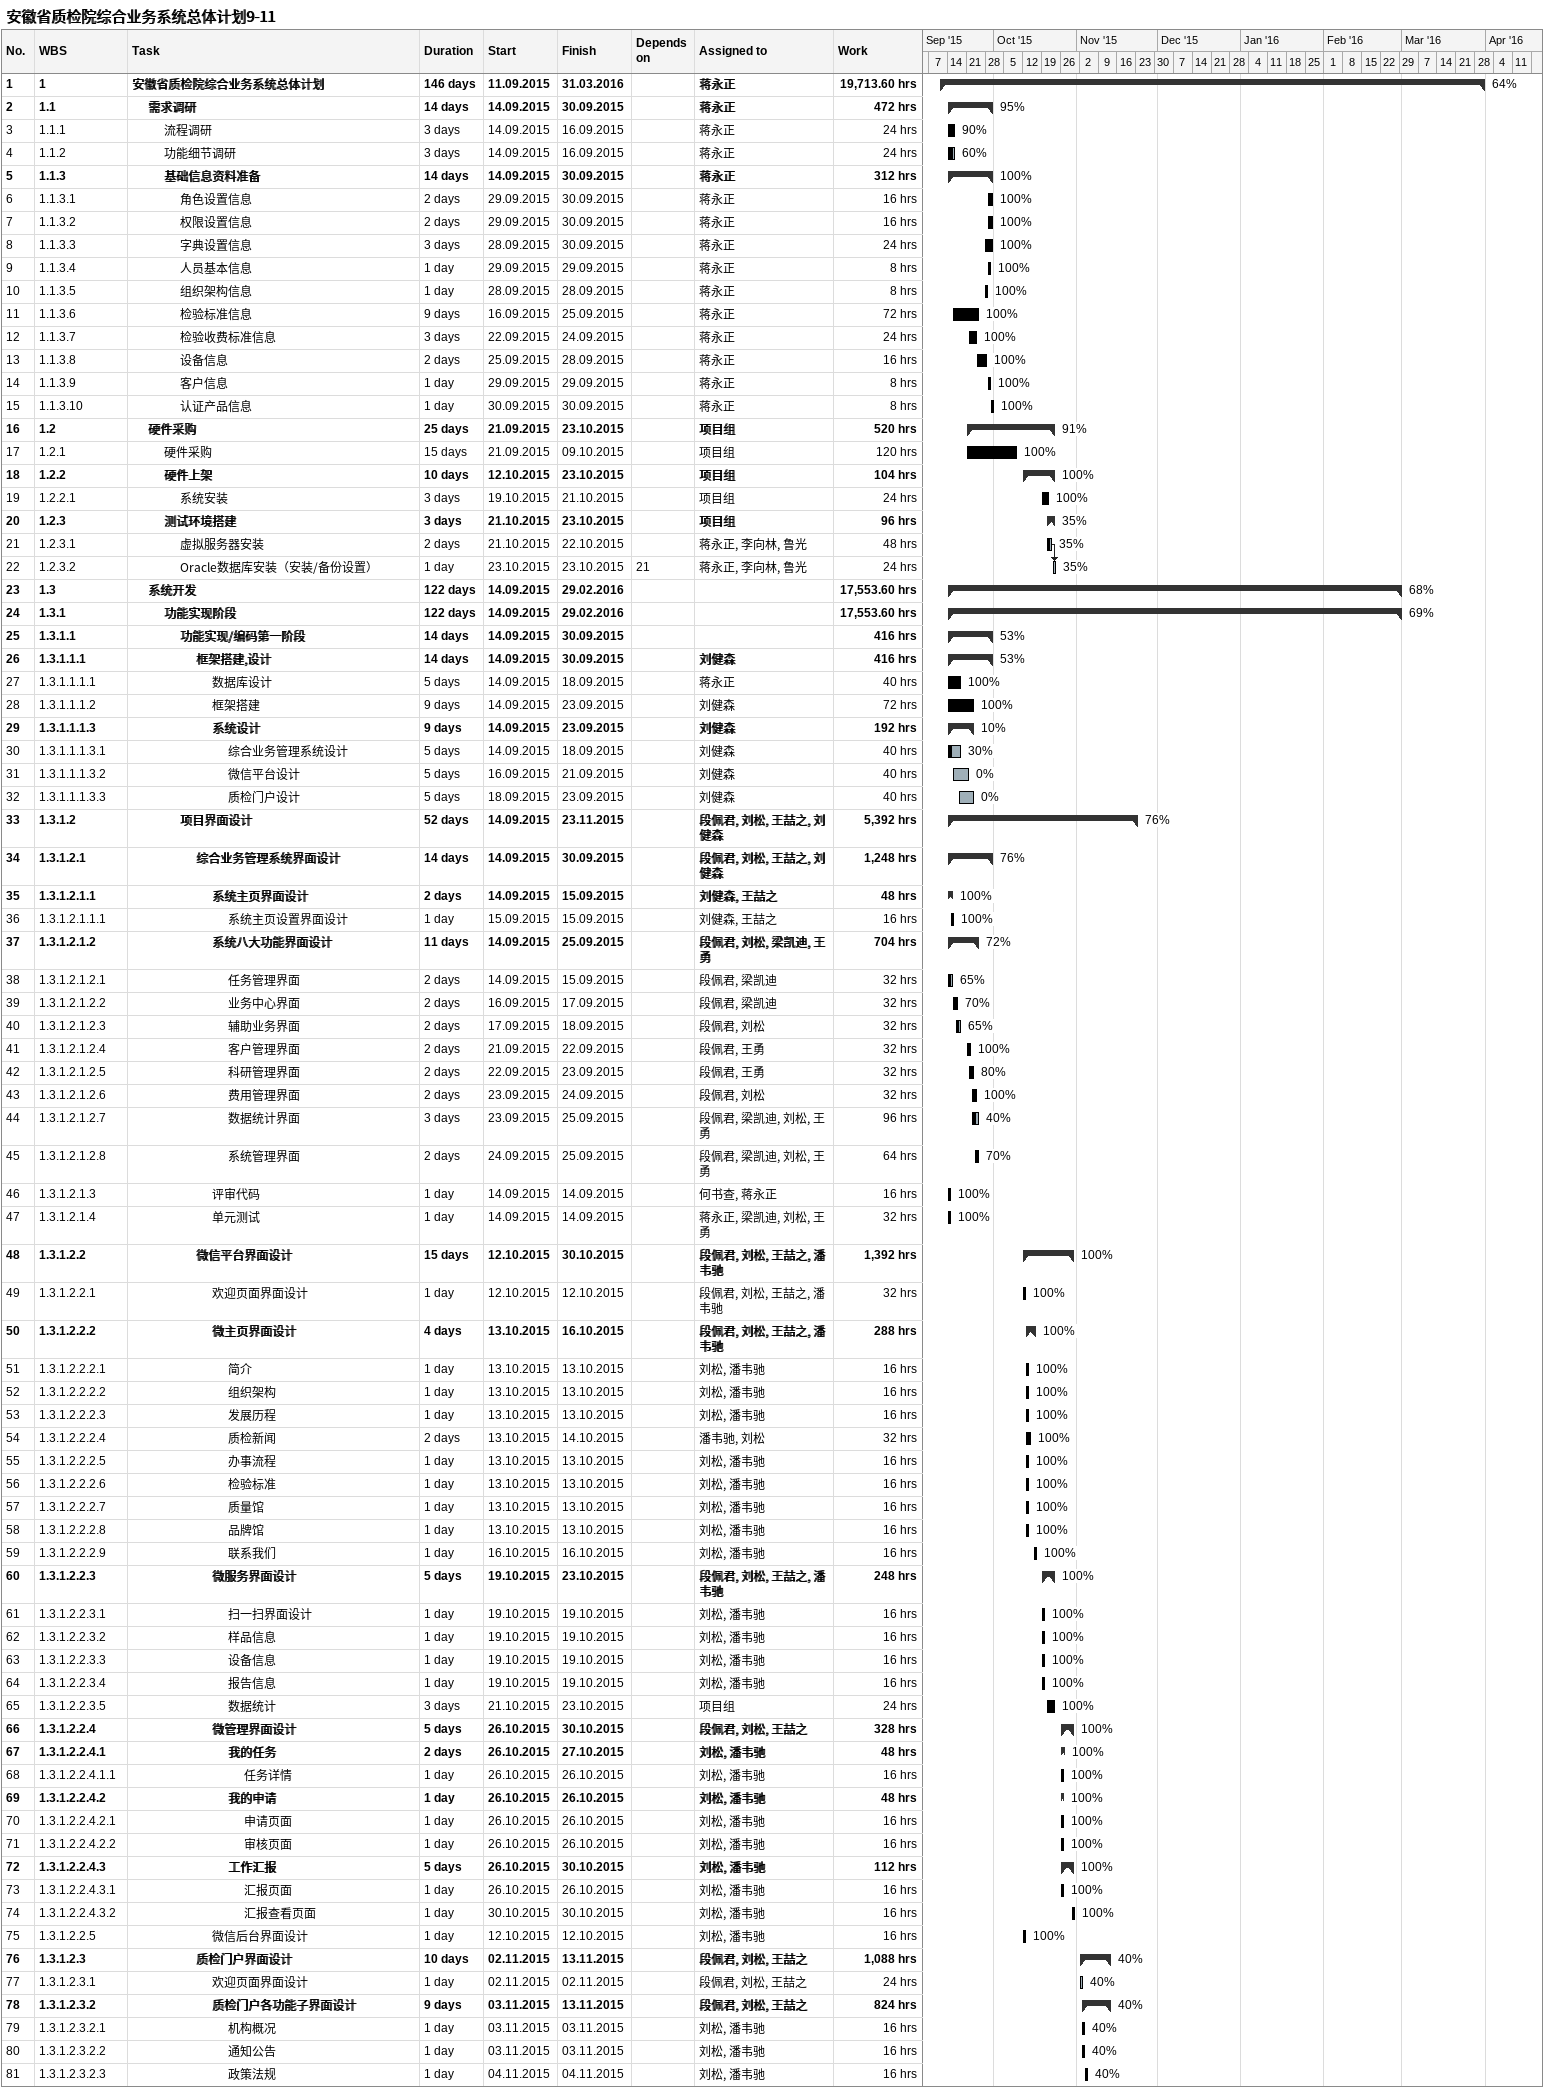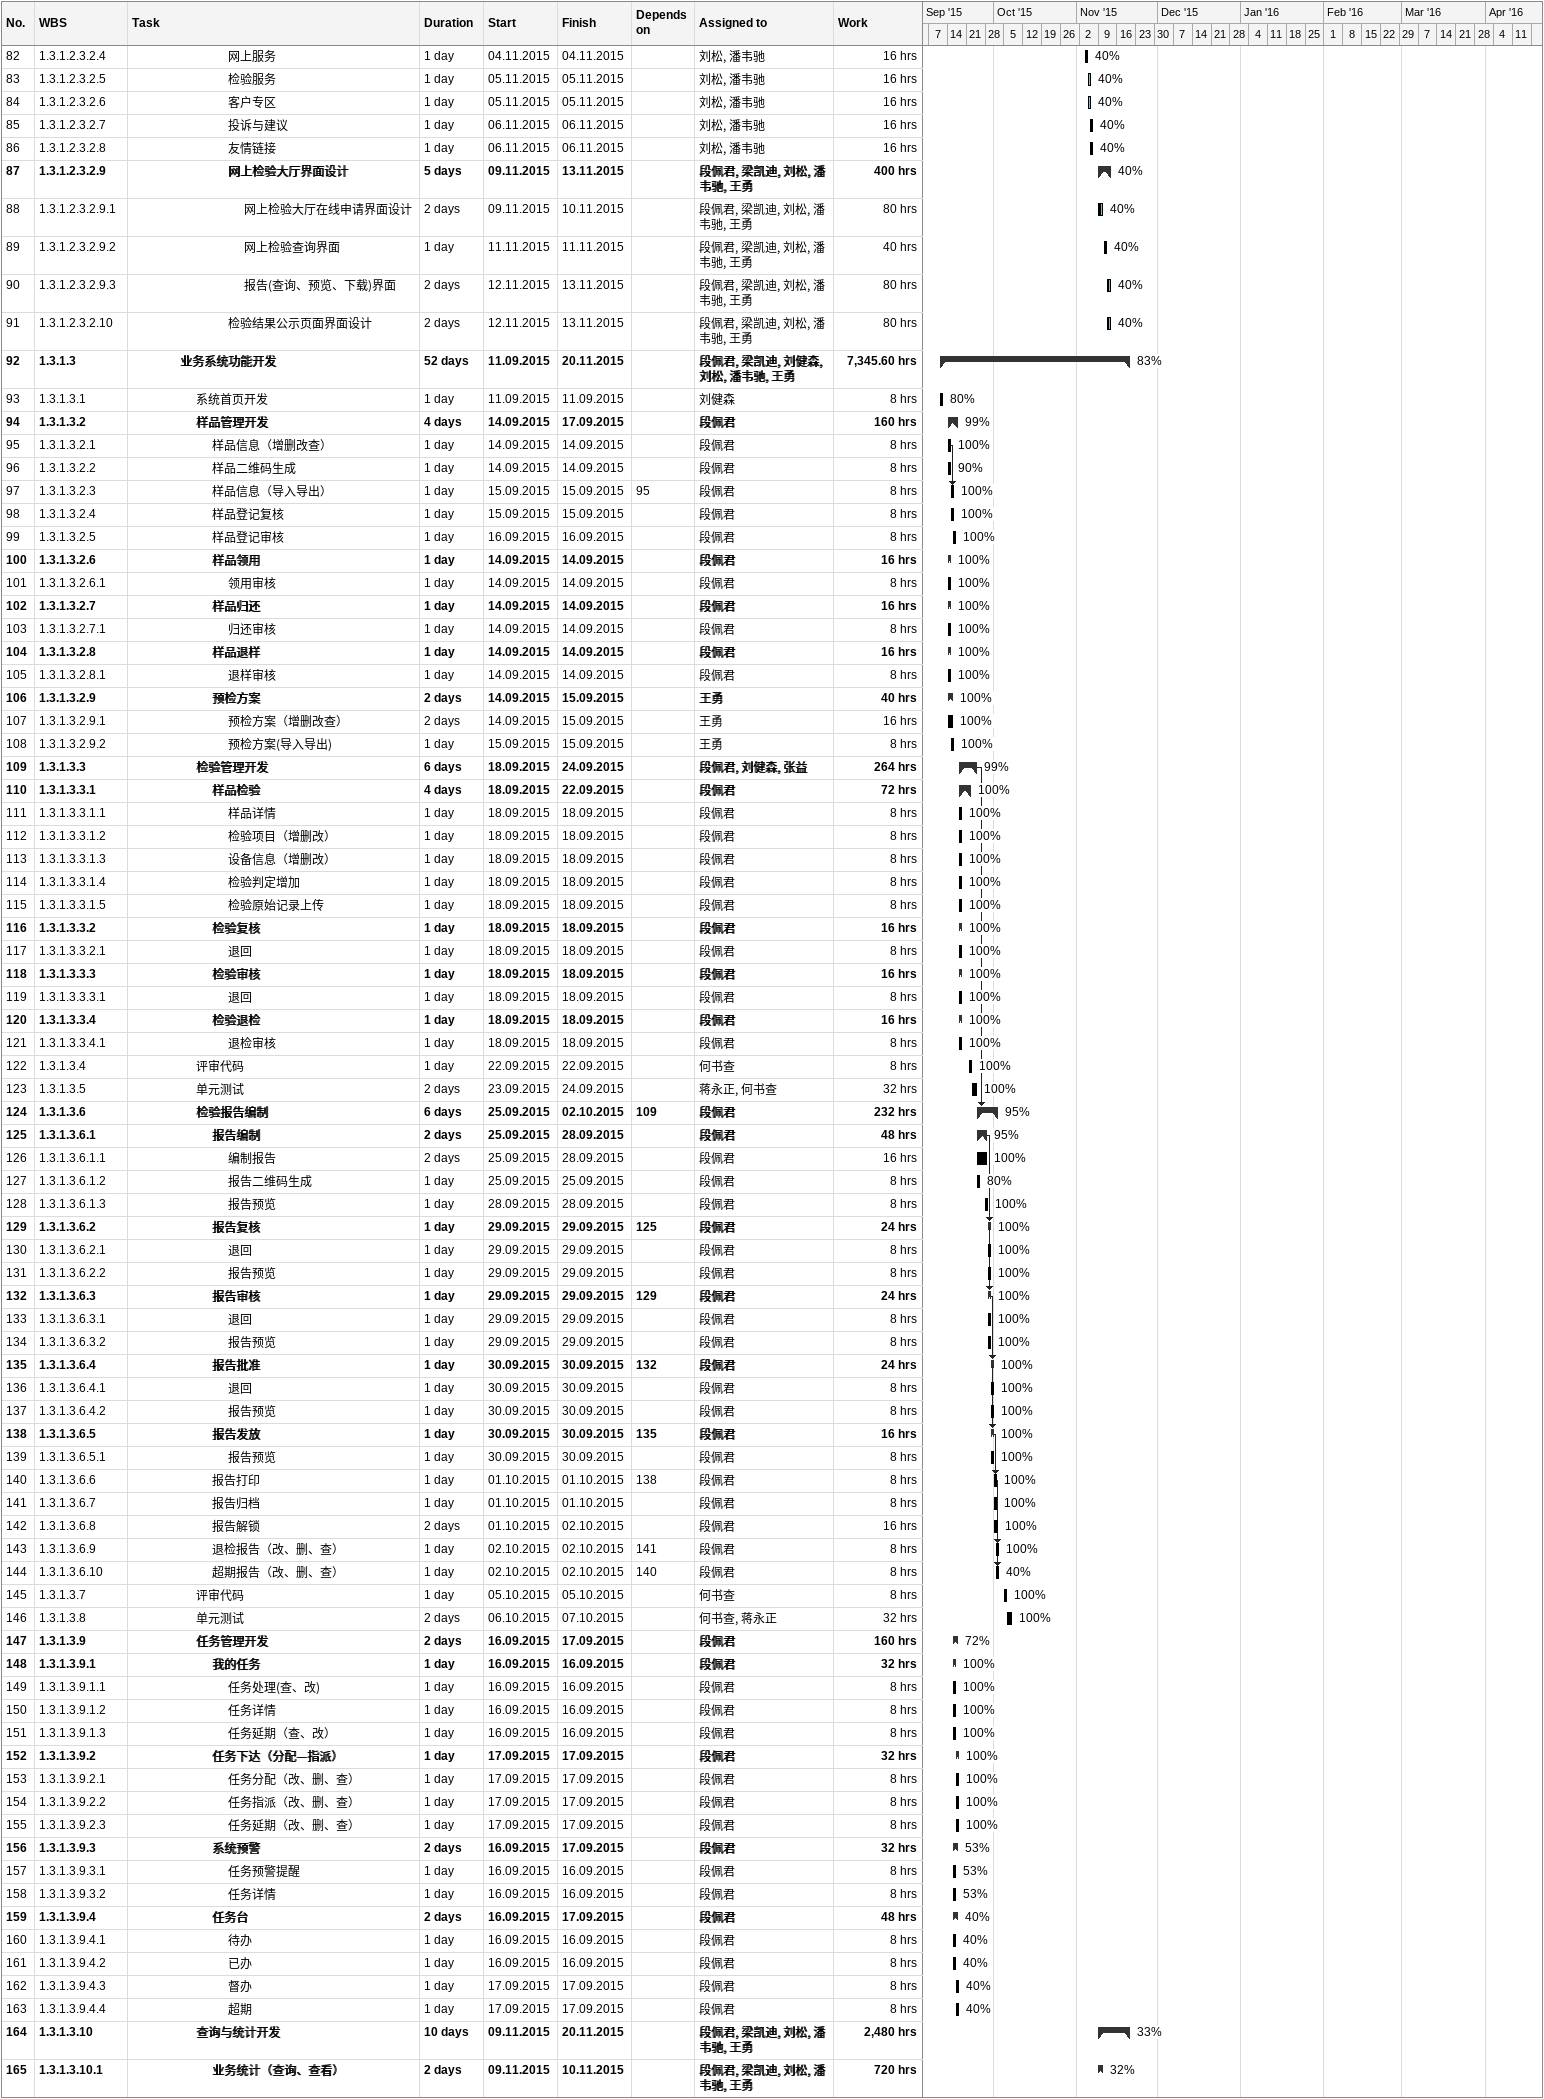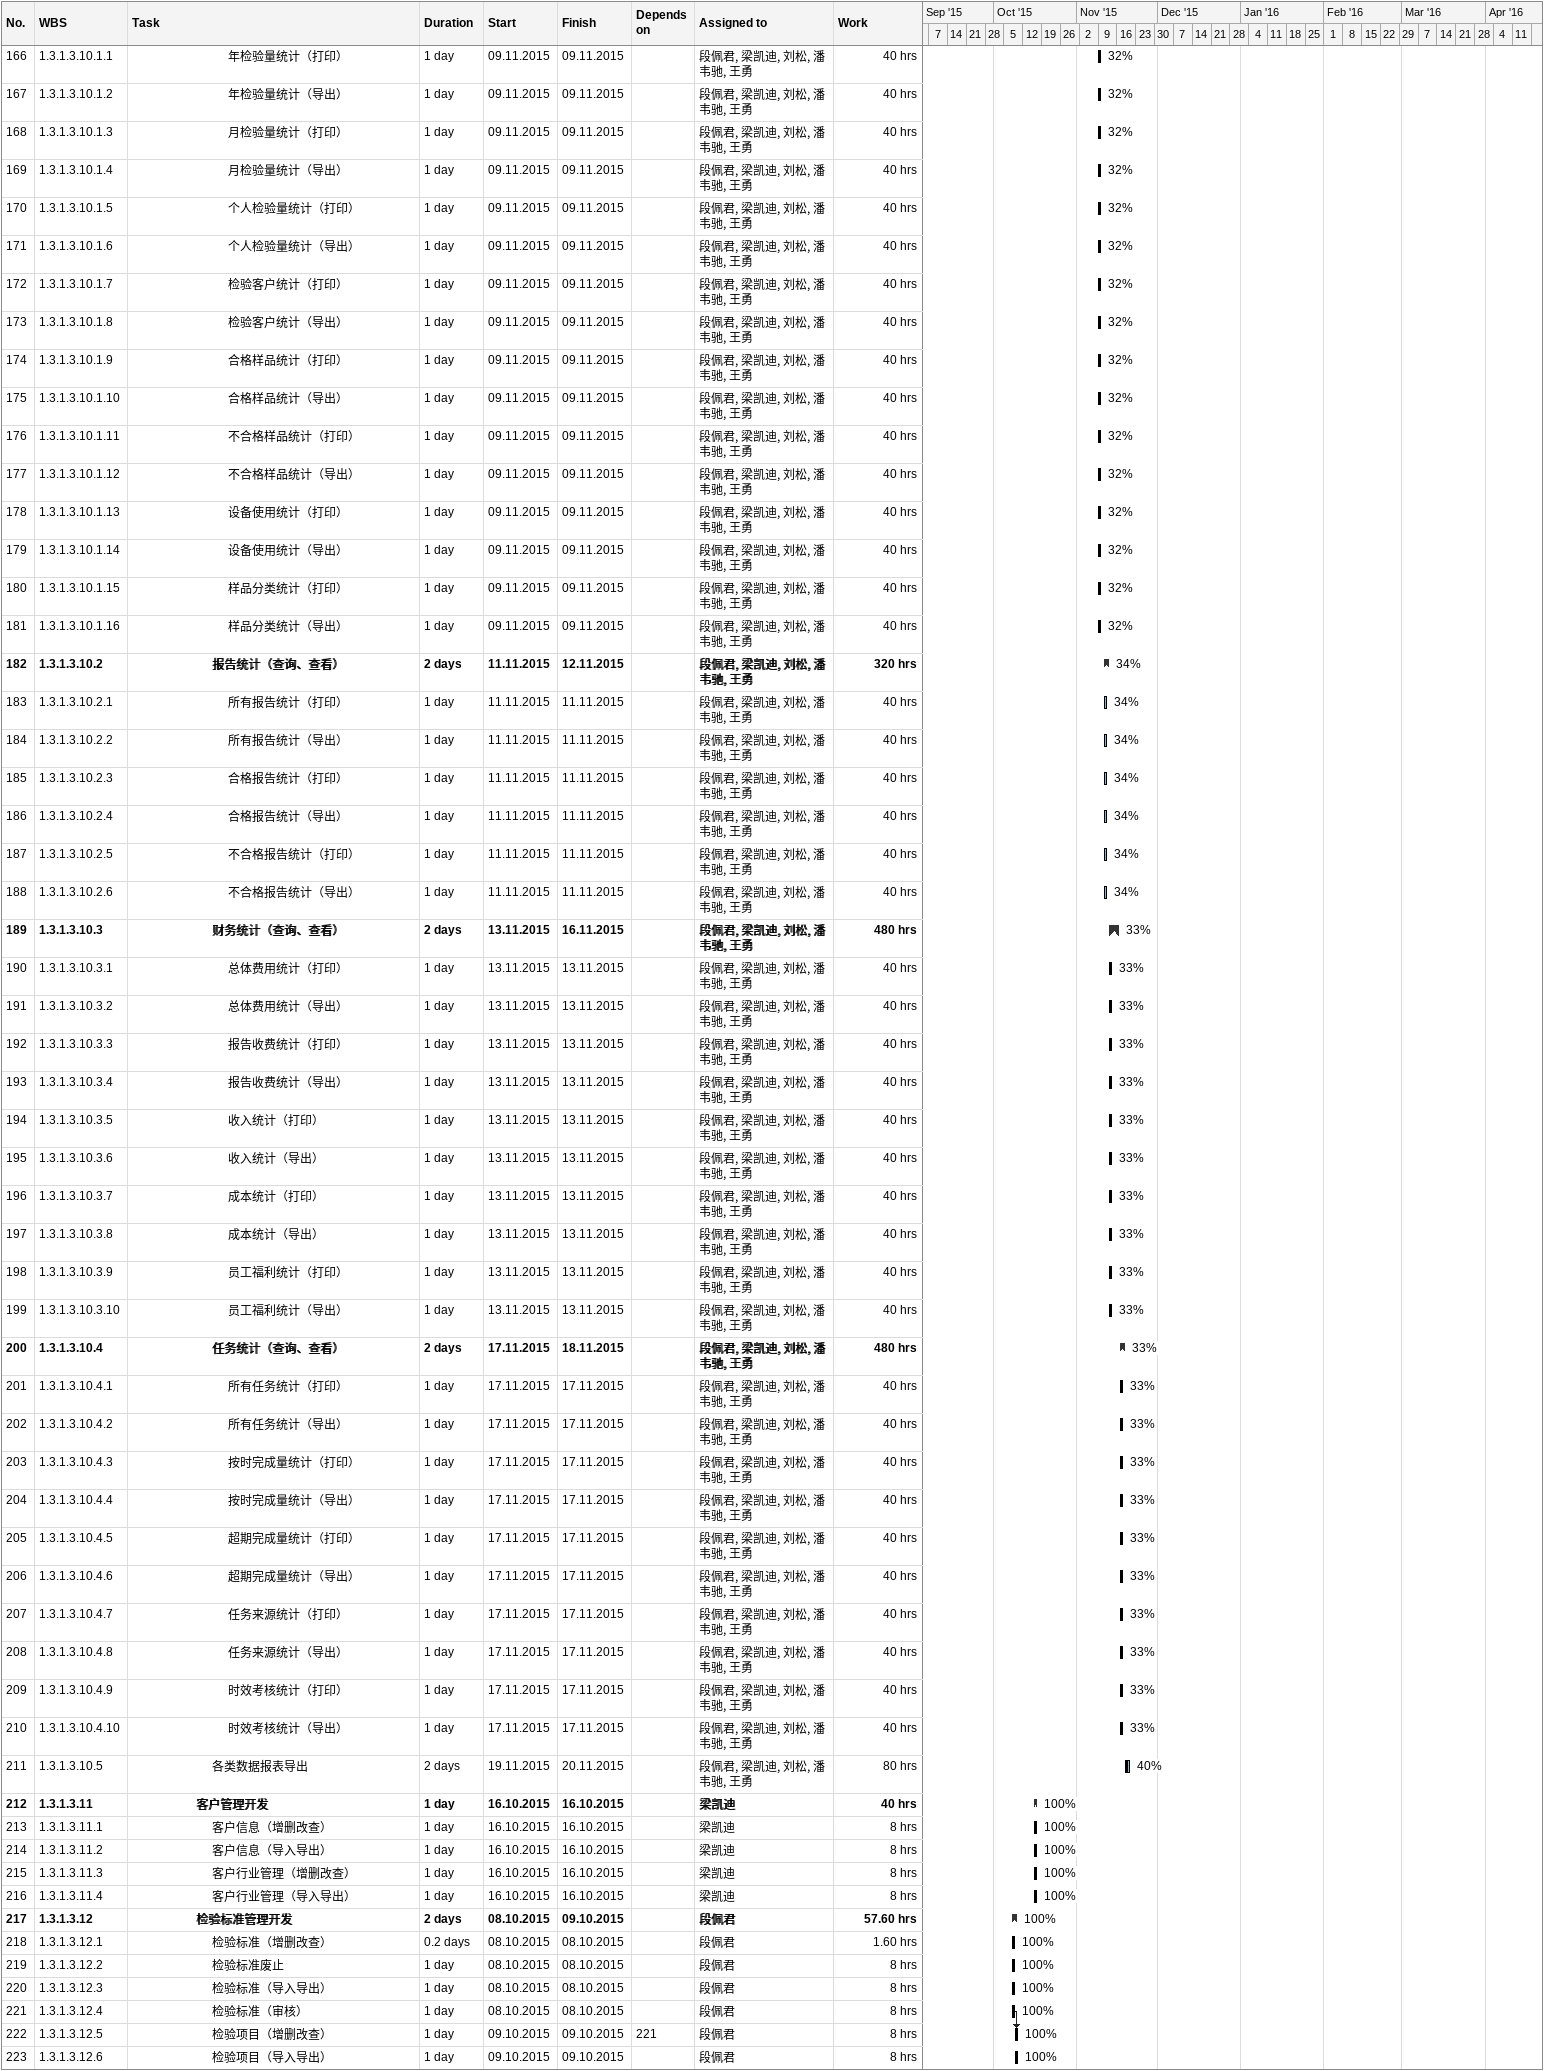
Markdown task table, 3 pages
安徽省质检院综合业务系统总体计划9-11

| ID | WBS | Task | Duration | Start | Finish | Predecessors | Resources | % complete | Work (h) |
|---|---|---|---|---|---|---|---|---|---|
| 1 | 1 | **安徽省质检院综合业务系统总体计划** | 146d | 2015-09-11 | 2016-03-31 |  | 蒋永正 | 64 | 19713.60 |
| 2 | 1.1 | **需求调研** | 14d | 2015-09-14 | 2015-09-30 |  | 蒋永正 | 95 | 472 |
| 3 | 1.1.1 | 流程调研 | 3d | 2015-09-14 | 2015-09-16 |  | 蒋永正 | 90 | 24 |
| 4 | 1.1.2 | 功能细节调研 | 3d | 2015-09-14 | 2015-09-16 |  | 蒋永正 | 60 | 24 |
| 5 | 1.1.3 | **基础信息资料准备** | 14d | 2015-09-14 | 2015-09-30 |  | 蒋永正 | 100 | 312 |
| 6 | 1.1.3.1 | 角色设置信息 | 2d | 2015-09-29 | 2015-09-30 |  | 蒋永正 | 100 | 16 |
| 7 | 1.1.3.2 | 权限设置信息 | 2d | 2015-09-29 | 2015-09-30 |  | 蒋永正 | 100 | 16 |
| 8 | 1.1.3.3 | 字典设置信息 | 3d | 2015-09-28 | 2015-09-30 |  | 蒋永正 | 100 | 24 |
| 9 | 1.1.3.4 | 人员基本信息 | 1d | 2015-09-29 | 2015-09-29 |  | 蒋永正 | 100 | 8 |
| 10 | 1.1.3.5 | 组织架构信息 | 1d | 2015-09-28 | 2015-09-28 |  | 蒋永正 | 100 | 8 |
| 11 | 1.1.3.6 | 检验标准信息 | 9d | 2015-09-16 | 2015-09-25 |  | 蒋永正 | 100 | 72 |
| 12 | 1.1.3.7 | 检验收费标准信息 | 3d | 2015-09-22 | 2015-09-24 |  | 蒋永正 | 100 | 24 |
| 13 | 1.1.3.8 | 设备信息 | 2d | 2015-09-25 | 2015-09-28 |  | 蒋永正 | 100 | 16 |
| 14 | 1.1.3.9 | 客户信息 | 1d | 2015-09-29 | 2015-09-29 |  | 蒋永正 | 100 | 8 |
| 15 | 1.1.3.10 | 认证产品信息 | 1d | 2015-09-30 | 2015-09-30 |  | 蒋永正 | 100 | 8 |
| 16 | 1.2 | **硬件采购** | 25d | 2015-09-21 | 2015-10-23 |  | 项目组 | 91 | 520 |
| 17 | 1.2.1 | 硬件采购 | 15d | 2015-09-21 | 2015-10-09 |  | 项目组 | 100 | 120 |
| 18 | 1.2.2 | **硬件上架** | 10d | 2015-10-12 | 2015-10-23 |  | 项目组 | 100 | 104 |
| 19 | 1.2.2.1 | 系统安装 | 3d | 2015-10-19 | 2015-10-21 |  | 项目组 | 100 | 24 |
| 20 | 1.2.3 | **测试环境搭建** | 3d | 2015-10-21 | 2015-10-23 |  | 项目组 | 35 | 96 |
| 21 | 1.2.3.1 | 虚拟服务器安装 | 2d | 2015-10-21 | 2015-10-22 |  | 蒋永正, 李向林, 鲁光 | 35 | 48 |
| 22 | 1.2.3.2 | Oracle数据库安装（安装/备份设置） | 1d | 2015-10-23 | 2015-10-23 | 21 | 蒋永正, 李向林, 鲁光 | 35 | 24 |
| 23 | 1.3 | **系统开发** | 122d | 2015-09-14 | 2016-02-29 |  |  | 68 | 17553.60 |
| 24 | 1.3.1 | **功能实现阶段** | 122d | 2015-09-14 | 2016-02-29 |  |  | 69 | 17553.60 |
| 25 | 1.3.1.1 | **功能实现/编码第一阶段** | 14d | 2015-09-14 | 2015-09-30 |  |  | 53 | 416 |
| 26 | 1.3.1.1.1 | **框架搭建,设计** | 14d | 2015-09-14 | 2015-09-30 |  | 刘健森 | 53 | 416 |
| 27 | 1.3.1.1.1.1 | 数据库设计 | 5d | 2015-09-14 | 2015-09-18 |  | 蒋永正 | 100 | 40 |
| 28 | 1.3.1.1.1.2 | 框架搭建 | 9d | 2015-09-14 | 2015-09-23 |  | 刘健森 | 100 | 72 |
| 29 | 1.3.1.1.1.3 | **系统设计** | 9d | 2015-09-14 | 2015-09-23 |  | 刘健森 | 10 | 192 |
| 30 | 1.3.1.1.1.3.1 | 综合业务管理系统设计 | 5d | 2015-09-14 | 2015-09-18 |  | 刘健森 | 30 | 40 |
| 31 | 1.3.1.1.1.3.2 | 微信平台设计 | 5d | 2015-09-16 | 2015-09-21 |  | 刘健森 | 0 | 40 |
| 32 | 1.3.1.1.1.3.3 | 质检门户设计 | 5d | 2015-09-18 | 2015-09-23 |  | 刘健森 | 0 | 40 |
| 33 | 1.3.1.2 | **项目界面设计** | 52d | 2015-09-14 | 2015-11-23 |  | 段佩君, 刘松, 王喆之, 刘健森 | 76 | 5392 |
| 34 | 1.3.1.2.1 | **综合业务管理系统界面设计** | 14d | 2015-09-14 | 2015-09-30 |  | 段佩君, 刘松, 王喆之, 刘健森 | 76 | 1248 |
| 35 | 1.3.1.2.1.1 | **系统主页界面设计** | 2d | 2015-09-14 | 2015-09-15 |  | 刘健森, 王喆之 | 100 | 48 |
| 36 | 1.3.1.2.1.1.1 | 系统主页设置界面设计 | 1d | 2015-09-15 | 2015-09-15 |  | 刘健森, 王喆之 | 100 | 16 |
| 37 | 1.3.1.2.1.2 | **系统八大功能界面设计** | 11d | 2015-09-14 | 2015-09-25 |  | 段佩君, 刘松, 梁凯迪, 王勇 | 72 | 704 |
| 38 | 1.3.1.2.1.2.1 | 任务管理界面 | 2d | 2015-09-14 | 2015-09-15 |  | 段佩君, 梁凯迪 | 65 | 32 |
| 39 | 1.3.1.2.1.2.2 | 业务中心界面 | 2d | 2015-09-16 | 2015-09-17 |  | 段佩君, 梁凯迪 | 70 | 32 |
| 40 | 1.3.1.2.1.2.3 | 辅助业务界面 | 2d | 2015-09-17 | 2015-09-18 |  | 段佩君, 刘松 | 65 | 32 |
| 41 | 1.3.1.2.1.2.4 | 客户管理界面 | 2d | 2015-09-21 | 2015-09-22 |  | 段佩君, 王勇 | 100 | 32 |
| 42 | 1.3.1.2.1.2.5 | 科研管理界面 | 2d | 2015-09-22 | 2015-09-23 |  | 段佩君, 王勇 | 80 | 32 |
| 43 | 1.3.1.2.1.2.6 | 费用管理界面 | 2d | 2015-09-23 | 2015-09-24 |  | 段佩君, 刘松 | 100 | 32 |
| 44 | 1.3.1.2.1.2.7 | 数据统计界面 | 3d | 2015-09-23 | 2015-09-25 |  | 段佩君, 梁凯迪, 刘松, 王勇 | 40 | 96 |
| 45 | 1.3.1.2.1.2.8 | 系统管理界面 | 2d | 2015-09-24 | 2015-09-25 |  | 段佩君, 梁凯迪, 刘松, 王勇 | 70 | 64 |
| 46 | 1.3.1.2.1.3 | 评审代码 | 1d | 2015-09-14 | 2015-09-14 |  | 何书查, 蒋永正 | 100 | 16 |
| 47 | 1.3.1.2.1.4 | 单元测试 | 1d | 2015-09-14 | 2015-09-14 |  | 蒋永正, 梁凯迪, 刘松, 王勇 | 100 | 32 |
| 48 | 1.3.1.2.2 | **微信平台界面设计** | 15d | 2015-10-12 | 2015-10-30 |  | 段佩君, 刘松, 王喆之, 潘韦驰 | 100 | 1392 |
| 49 | 1.3.1.2.2.1 | 欢迎页面界面设计 | 1d | 2015-10-12 | 2015-10-12 |  | 段佩君, 刘松, 王喆之, 潘韦驰 | 100 | 32 |
| 50 | 1.3.1.2.2.2 | **微主页界面设计** | 4d | 2015-10-13 | 2015-10-16 |  | 段佩君, 刘松, 王喆之, 潘韦驰 | 100 | 288 |
| 51 | 1.3.1.2.2.2.1 | 简介 | 1d | 2015-10-13 | 2015-10-13 |  | 刘松, 潘韦驰 | 100 | 16 |
| 52 | 1.3.1.2.2.2.2 | 组织架构 | 1d | 2015-10-13 | 2015-10-13 |  | 刘松, 潘韦驰 | 100 | 16 |
| 53 | 1.3.1.2.2.2.3 | 发展历程 | 1d | 2015-10-13 | 2015-10-13 |  | 刘松, 潘韦驰 | 100 | 16 |
| 54 | 1.3.1.2.2.2.4 | 质检新闻 | 2d | 2015-10-13 | 2015-10-14 |  | 潘韦驰, 刘松 | 100 | 32 |
| 55 | 1.3.1.2.2.2.5 | 办事流程 | 1d | 2015-10-13 | 2015-10-13 |  | 刘松, 潘韦驰 | 100 | 16 |
| 56 | 1.3.1.2.2.2.6 | 检验标准 | 1d | 2015-10-13 | 2015-10-13 |  | 刘松, 潘韦驰 | 100 | 16 |
| 57 | 1.3.1.2.2.2.7 | 质量馆 | 1d | 2015-10-13 | 2015-10-13 |  | 刘松, 潘韦驰 | 100 | 16 |
| 58 | 1.3.1.2.2.2.8 | 品牌馆 | 1d | 2015-10-13 | 2015-10-13 |  | 刘松, 潘韦驰 | 100 | 16 |
| 59 | 1.3.1.2.2.2.9 | 联系我们 | 1d | 2015-10-16 | 2015-10-16 |  | 刘松, 潘韦驰 | 100 | 16 |
| 60 | 1.3.1.2.2.3 | **微服务界面设计** | 5d | 2015-10-19 | 2015-10-23 |  | 段佩君, 刘松, 王喆之, 潘韦驰 | 100 | 248 |
| 61 | 1.3.1.2.2.3.1 | 扫一扫界面设计 | 1d | 2015-10-19 | 2015-10-19 |  | 刘松, 潘韦驰 | 100 | 16 |
| 62 | 1.3.1.2.2.3.2 | 样品信息 | 1d | 2015-10-19 | 2015-10-19 |  | 刘松, 潘韦驰 | 100 | 16 |
| 63 | 1.3.1.2.2.3.3 | 设备信息 | 1d | 2015-10-19 | 2015-10-19 |  | 刘松, 潘韦驰 | 100 | 16 |
| 64 | 1.3.1.2.2.3.4 | 报告信息 | 1d | 2015-10-19 | 2015-10-19 |  | 刘松, 潘韦驰 | 100 | 16 |
| 65 | 1.3.1.2.2.3.5 | 数据统计 | 3d | 2015-10-21 | 2015-10-23 |  | 项目组 | 100 | 24 |
| 66 | 1.3.1.2.2.4 | **微管理界面设计** | 5d | 2015-10-26 | 2015-10-30 |  | 段佩君, 刘松, 王喆之 | 100 | 328 |
| 67 | 1.3.1.2.2.4.1 | **我的任务** | 2d | 2015-10-26 | 2015-10-27 |  | 刘松, 潘韦驰 | 100 | 48 |
| 68 | 1.3.1.2.2.4.1.1 | 任务详情 | 1d | 2015-10-26 | 2015-10-26 |  | 刘松, 潘韦驰 | 100 | 16 |
| 69 | 1.3.1.2.2.4.2 | **我的申请** | 1d | 2015-10-26 | 2015-10-26 |  | 刘松, 潘韦驰 | 100 | 48 |
| 70 | 1.3.1.2.2.4.2.1 | 申请页面 | 1d | 2015-10-26 | 2015-10-26 |  | 刘松, 潘韦驰 | 100 | 16 |
| 71 | 1.3.1.2.2.4.2.2 | 审核页面 | 1d | 2015-10-26 | 2015-10-26 |  | 刘松, 潘韦驰 | 100 | 16 |
| 72 | 1.3.1.2.2.4.3 | **工作汇报** | 5d | 2015-10-26 | 2015-10-30 |  | 刘松, 潘韦驰 | 100 | 112 |
| 73 | 1.3.1.2.2.4.3.1 | 汇报页面 | 1d | 2015-10-26 | 2015-10-26 |  | 刘松, 潘韦驰 | 100 | 16 |
| 74 | 1.3.1.2.2.4.3.2 | 汇报查看页面 | 1d | 2015-10-30 | 2015-10-30 |  | 刘松, 潘韦驰 | 100 | 16 |
| 75 | 1.3.1.2.2.5 | 微信后台界面设计 | 1d | 2015-10-12 | 2015-10-12 |  | 刘松, 潘韦驰 | 100 | 16 |
| 76 | 1.3.1.2.3 | **质检门户界面设计** | 10d | 2015-11-02 | 2015-11-13 |  | 段佩君, 刘松, 王喆之 | 40 | 1088 |
| 77 | 1.3.1.2.3.1 | 欢迎页面界面设计 | 1d | 2015-11-02 | 2015-11-02 |  | 段佩君, 刘松, 王喆之 | 40 | 24 |
| 78 | 1.3.1.2.3.2 | **质检门户各功能子界面设计** | 9d | 2015-11-03 | 2015-11-13 |  | 段佩君, 刘松, 王喆之 | 40 | 824 |
| 79 | 1.3.1.2.3.2.1 | 机构概况 | 1d | 2015-11-03 | 2015-11-03 |  | 刘松, 潘韦驰 | 40 | 16 |
| 80 | 1.3.1.2.3.2.2 | 通知公告 | 1d | 2015-11-03 | 2015-11-03 |  | 刘松, 潘韦驰 | 40 | 16 |
| 81 | 1.3.1.2.3.2.3 | 政策法规 | 1d | 2015-11-04 | 2015-11-04 |  | 刘松, 潘韦驰 | 40 | 16 |
| 82 | 1.3.1.2.3.2.4 | 网上服务 | 1d | 2015-11-04 | 2015-11-04 |  | 刘松, 潘韦驰 | 40 | 16 |
| 83 | 1.3.1.2.3.2.5 | 检验服务 | 1d | 2015-11-05 | 2015-11-05 |  | 刘松, 潘韦驰 | 40 | 16 |
| 84 | 1.3.1.2.3.2.6 | 客户专区 | 1d | 2015-11-05 | 2015-11-05 |  | 刘松, 潘韦驰 | 40 | 16 |
| 85 | 1.3.1.2.3.2.7 | 投诉与建议 | 1d | 2015-11-06 | 2015-11-06 |  | 刘松, 潘韦驰 | 40 | 16 |
| 86 | 1.3.1.2.3.2.8 | 友情链接 | 1d | 2015-11-06 | 2015-11-06 |  | 刘松, 潘韦驰 | 40 | 16 |
| 87 | 1.3.1.2.3.2.9 | **网上检验大厅界面设计** | 5d | 2015-11-09 | 2015-11-13 |  | 段佩君, 梁凯迪, 刘松, 潘韦驰, 王勇 | 40 | 400 |
| 88 | 1.3.1.2.3.2.9.1 | 网上检验大厅在线申请界面设计 | 2d | 2015-11-09 | 2015-11-10 |  | 段佩君, 梁凯迪, 刘松, 潘韦驰, 王勇 | 40 | 80 |
| 89 | 1.3.1.2.3.2.9.2 | 网上检验查询界面 | 1d | 2015-11-11 | 2015-11-11 |  | 段佩君, 梁凯迪, 刘松, 潘韦驰, 王勇 | 40 | 40 |
| 90 | 1.3.1.2.3.2.9.3 | 报告(查询、预览、下载)界面 | 2d | 2015-11-12 | 2015-11-13 |  | 段佩君, 梁凯迪, 刘松, 潘韦驰, 王勇 | 40 | 80 |
| 91 | 1.3.1.2.3.2.10 | 检验结果公示页面界面设计 | 2d | 2015-11-12 | 2015-11-13 |  | 段佩君, 梁凯迪, 刘松, 潘韦驰, 王勇 | 40 | 80 |
| 92 | 1.3.1.3 | **业务系统功能开发** | 52d | 2015-09-11 | 2015-11-20 |  | 段佩君, 梁凯迪, 刘健森, 刘松, 潘韦驰, 王勇 | 83 | 7345.60 |
| 93 | 1.3.1.3.1 | 系统首页开发 | 1d | 2015-09-11 | 2015-09-11 |  | 刘健森 | 80 | 8 |
| 94 | 1.3.1.3.2 | **样品管理开发** | 4d | 2015-09-14 | 2015-09-17 |  | 段佩君 | 99 | 160 |
| 95 | 1.3.1.3.2.1 | 样品信息（增删改查） | 1d | 2015-09-14 | 2015-09-14 |  | 段佩君 | 100 | 8 |
| 96 | 1.3.1.3.2.2 | 样品二维码生成 | 1d | 2015-09-14 | 2015-09-14 |  | 段佩君 | 90 | 8 |
| 97 | 1.3.1.3.2.3 | 样品信息（导入导出） | 1d | 2015-09-15 | 2015-09-15 | 95 | 段佩君 | 100 | 8 |
| 98 | 1.3.1.3.2.4 | 样品登记复核 | 1d | 2015-09-15 | 2015-09-15 |  | 段佩君 | 100 | 8 |
| 99 | 1.3.1.3.2.5 | 样品登记审核 | 1d | 2015-09-16 | 2015-09-16 |  | 段佩君 | 100 | 8 |
| 100 | 1.3.1.3.2.6 | **样品领用** | 1d | 2015-09-14 | 2015-09-14 |  | 段佩君 | 100 | 16 |
| 101 | 1.3.1.3.2.6.1 | 领用审核 | 1d | 2015-09-14 | 2015-09-14 |  | 段佩君 | 100 | 8 |
| 102 | 1.3.1.3.2.7 | **样品归还** | 1d | 2015-09-14 | 2015-09-14 |  | 段佩君 | 100 | 16 |
| 103 | 1.3.1.3.2.7.1 | 归还审核 | 1d | 2015-09-14 | 2015-09-14 |  | 段佩君 | 100 | 8 |
| 104 | 1.3.1.3.2.8 | **样品退样** | 1d | 2015-09-14 | 2015-09-14 |  | 段佩君 | 100 | 16 |
| 105 | 1.3.1.3.2.8.1 | 退样审核 | 1d | 2015-09-14 | 2015-09-14 |  | 段佩君 | 100 | 8 |
| 106 | 1.3.1.3.2.9 | **预检方案** | 2d | 2015-09-14 | 2015-09-15 |  | 王勇 | 100 | 40 |
| 107 | 1.3.1.3.2.9.1 | 预检方案（增删改查） | 2d | 2015-09-14 | 2015-09-15 |  | 王勇 | 100 | 16 |
| 108 | 1.3.1.3.2.9.2 | 预检方案(导入导出) | 1d | 2015-09-15 | 2015-09-15 |  | 王勇 | 100 | 8 |
| 109 | 1.3.1.3.3 | **检验管理开发** | 6d | 2015-09-18 | 2015-09-24 |  | 段佩君, 刘健森, 张益 | 99 | 264 |
| 110 | 1.3.1.3.3.1 | **样品检验** | 4d | 2015-09-18 | 2015-09-22 |  | 段佩君 | 100 | 72 |
| 111 | 1.3.1.3.3.1.1 | 样品详情 | 1d | 2015-09-18 | 2015-09-18 |  | 段佩君 | 100 | 8 |
| 112 | 1.3.1.3.3.1.2 | 检验项目（增删改） | 1d | 2015-09-18 | 2015-09-18 |  | 段佩君 | 100 | 8 |
| 113 | 1.3.1.3.3.1.3 | 设备信息（增删改） | 1d | 2015-09-18 | 2015-09-18 |  | 段佩君 | 100 | 8 |
| 114 | 1.3.1.3.3.1.4 | 检验判定增加 | 1d | 2015-09-18 | 2015-09-18 |  | 段佩君 | 100 | 8 |
| 115 | 1.3.1.3.3.1.5 | 检验原始记录上传 | 1d | 2015-09-18 | 2015-09-18 |  | 段佩君 | 100 | 8 |
| 116 | 1.3.1.3.3.2 | **检验复核** | 1d | 2015-09-18 | 2015-09-18 |  | 段佩君 | 100 | 16 |
| 117 | 1.3.1.3.3.2.1 | 退回 | 1d | 2015-09-18 | 2015-09-18 |  | 段佩君 | 100 | 8 |
| 118 | 1.3.1.3.3.3 | **检验审核** | 1d | 2015-09-18 | 2015-09-18 |  | 段佩君 | 100 | 16 |
| 119 | 1.3.1.3.3.3.1 | 退回 | 1d | 2015-09-18 | 2015-09-18 |  | 段佩君 | 100 | 8 |
| 120 | 1.3.1.3.3.4 | **检验退检** | 1d | 2015-09-18 | 2015-09-18 |  | 段佩君 | 100 | 16 |
| 121 | 1.3.1.3.3.4.1 | 退检审核 | 1d | 2015-09-18 | 2015-09-18 |  | 段佩君 | 100 | 8 |
| 122 | 1.3.1.3.4 | 评审代码 | 1d | 2015-09-22 | 2015-09-22 |  | 何书查 | 100 | 8 |
| 123 | 1.3.1.3.5 | 单元测试 | 2d | 2015-09-23 | 2015-09-24 |  | 蒋永正, 何书查 | 100 | 32 |
| 124 | 1.3.1.3.6 | **检验报告编制** | 6d | 2015-09-25 | 2015-10-02 | 109 | 段佩君 | 95 | 232 |
| 125 | 1.3.1.3.6.1 | **报告编制** | 2d | 2015-09-25 | 2015-09-28 |  | 段佩君 | 95 | 48 |
| 126 | 1.3.1.3.6.1.1 | 编制报告 | 2d | 2015-09-25 | 2015-09-28 |  | 段佩君 | 100 | 16 |
| 127 | 1.3.1.3.6.1.2 | 报告二维码生成 | 1d | 2015-09-25 | 2015-09-25 |  | 段佩君 | 80 | 8 |
| 128 | 1.3.1.3.6.1.3 | 报告预览 | 1d | 2015-09-28 | 2015-09-28 |  | 段佩君 | 100 | 8 |
| 129 | 1.3.1.3.6.2 | **报告复核** | 1d | 2015-09-29 | 2015-09-29 | 125 | 段佩君 | 100 | 24 |
| 130 | 1.3.1.3.6.2.1 | 退回 | 1d | 2015-09-29 | 2015-09-29 |  | 段佩君 | 100 | 8 |
| 131 | 1.3.1.3.6.2.2 | 报告预览 | 1d | 2015-09-29 | 2015-09-29 |  | 段佩君 | 100 | 8 |
| 132 | 1.3.1.3.6.3 | **报告审核** | 1d | 2015-09-29 | 2015-09-29 | 129 | 段佩君 | 100 | 24 |
| 133 | 1.3.1.3.6.3.1 | 退回 | 1d | 2015-09-29 | 2015-09-29 |  | 段佩君 | 100 | 8 |
| 134 | 1.3.1.3.6.3.2 | 报告预览 | 1d | 2015-09-29 | 2015-09-29 |  | 段佩君 | 100 | 8 |
| 135 | 1.3.1.3.6.4 | **报告批准** | 1d | 2015-09-30 | 2015-09-30 | 132 | 段佩君 | 100 | 24 |
| 136 | 1.3.1.3.6.4.1 | 退回 | 1d | 2015-09-30 | 2015-09-30 |  | 段佩君 | 100 | 8 |
| 137 | 1.3.1.3.6.4.2 | 报告预览 | 1d | 2015-09-30 | 2015-09-30 |  | 段佩君 | 100 | 8 |
| 138 | 1.3.1.3.6.5 | **报告发放** | 1d | 2015-09-30 | 2015-09-30 | 135 | 段佩君 | 100 | 16 |
| 139 | 1.3.1.3.6.5.1 | 报告预览 | 1d | 2015-09-30 | 2015-09-30 |  | 段佩君 | 100 | 8 |
| 140 | 1.3.1.3.6.6 | 报告打印 | 1d | 2015-10-01 | 2015-10-01 | 138 | 段佩君 | 100 | 8 |
| 141 | 1.3.1.3.6.7 | 报告归档 | 1d | 2015-10-01 | 2015-10-01 |  | 段佩君 | 100 | 8 |
| 142 | 1.3.1.3.6.8 | 报告解锁 | 2d | 2015-10-01 | 2015-10-02 |  | 段佩君 | 100 | 16 |
| 143 | 1.3.1.3.6.9 | 退检报告（改、删、查） | 1d | 2015-10-02 | 2015-10-02 | 141 | 段佩君 | 100 | 8 |
| 144 | 1.3.1.3.6.10 | 超期报告（改、删、查） | 1d | 2015-10-02 | 2015-10-02 | 140 | 段佩君 | 40 | 8 |
| 145 | 1.3.1.3.7 | 评审代码 | 1d | 2015-10-05 | 2015-10-05 |  | 何书查 | 100 | 8 |
| 146 | 1.3.1.3.8 | 单元测试 | 2d | 2015-10-06 | 2015-10-07 |  | 何书查, 蒋永正 | 100 | 32 |
| 147 | 1.3.1.3.9 | **任务管理开发** | 2d | 2015-09-16 | 2015-09-17 |  | 段佩君 | 72 | 160 |
| 148 | 1.3.1.3.9.1 | **我的任务** | 1d | 2015-09-16 | 2015-09-16 |  | 段佩君 | 100 | 32 |
| 149 | 1.3.1.3.9.1.1 | 任务处理(查、改) | 1d | 2015-09-16 | 2015-09-16 |  | 段佩君 | 100 | 8 |
| 150 | 1.3.1.3.9.1.2 | 任务详情 | 1d | 2015-09-16 | 2015-09-16 |  | 段佩君 | 100 | 8 |
| 151 | 1.3.1.3.9.1.3 | 任务延期（查、改） | 1d | 2015-09-16 | 2015-09-16 |  | 段佩君 | 100 | 8 |
| 152 | 1.3.1.3.9.2 | **任务下达（分配—指派）** | 1d | 2015-09-17 | 2015-09-17 |  | 段佩君 | 100 | 32 |
| 153 | 1.3.1.3.9.2.1 | 任务分配（改、删、查） | 1d | 2015-09-17 | 2015-09-17 |  | 段佩君 | 100 | 8 |
| 154 | 1.3.1.3.9.2.2 | 任务指派（改、删、查） | 1d | 2015-09-17 | 2015-09-17 |  | 段佩君 | 100 | 8 |
| 155 | 1.3.1.3.9.2.3 | 任务延期（改、删、查） | 1d | 2015-09-17 | 2015-09-17 |  | 段佩君 | 100 | 8 |
| 156 | 1.3.1.3.9.3 | **系统预警** | 2d | 2015-09-16 | 2015-09-17 |  | 段佩君 | 53 | 32 |
| 157 | 1.3.1.3.9.3.1 | 任务预警提醒 | 1d | 2015-09-16 | 2015-09-16 |  | 段佩君 | 53 | 8 |
| 158 | 1.3.1.3.9.3.2 | 任务详情 | 1d | 2015-09-16 | 2015-09-16 |  | 段佩君 | 53 | 8 |
| 159 | 1.3.1.3.9.4 | **任务台** | 2d | 2015-09-16 | 2015-09-17 |  | 段佩君 | 40 | 48 |
| 160 | 1.3.1.3.9.4.1 | 待办 | 1d | 2015-09-16 | 2015-09-16 |  | 段佩君 | 40 | 8 |
| 161 | 1.3.1.3.9.4.2 | 已办 | 1d | 2015-09-16 | 2015-09-16 |  | 段佩君 | 40 | 8 |
| 162 | 1.3.1.3.9.4.3 | 督办 | 1d | 2015-09-17 | 2015-09-17 |  | 段佩君 | 40 | 8 |
| 163 | 1.3.1.3.9.4.4 | 超期 | 1d | 2015-09-17 | 2015-09-17 |  | 段佩君 | 40 | 8 |
| 164 | 1.3.1.3.10 | **查询与统计开发** | 10d | 2015-11-09 | 2015-11-20 |  | 段佩君, 梁凯迪, 刘松, 潘韦驰, 王勇 | 33 | 2480 |
| 165 | 1.3.1.3.10.1 | **业务统计（查询、查看）** | 2d | 2015-11-09 | 2015-11-10 |  | 段佩君, 梁凯迪, 刘松, 潘韦驰, 王勇 | 32 | 720 |
| 166 | 1.3.1.3.10.1.1 | 年检验量统计（打印） | 1d | 2015-11-09 | 2015-11-09 |  | 段佩君, 梁凯迪, 刘松, 潘韦驰, 王勇 | 32 | 40 |
| 167 | 1.3.1.3.10.1.2 | 年检验量统计（导出） | 1d | 2015-11-09 | 2015-11-09 |  | 段佩君, 梁凯迪, 刘松, 潘韦驰, 王勇 | 32 | 40 |
| 168 | 1.3.1.3.10.1.3 | 月检验量统计（打印） | 1d | 2015-11-09 | 2015-11-09 |  | 段佩君, 梁凯迪, 刘松, 潘韦驰, 王勇 | 32 | 40 |
| 169 | 1.3.1.3.10.1.4 | 月检验量统计（导出） | 1d | 2015-11-09 | 2015-11-09 |  | 段佩君, 梁凯迪, 刘松, 潘韦驰, 王勇 | 32 | 40 |
| 170 | 1.3.1.3.10.1.5 | 个人检验量统计（打印） | 1d | 2015-11-09 | 2015-11-09 |  | 段佩君, 梁凯迪, 刘松, 潘韦驰, 王勇 | 32 | 40 |
| 171 | 1.3.1.3.10.1.6 | 个人检验量统计（导出） | 1d | 2015-11-09 | 2015-11-09 |  | 段佩君, 梁凯迪, 刘松, 潘韦驰, 王勇 | 32 | 40 |
| 172 | 1.3.1.3.10.1.7 | 检验客户统计（打印） | 1d | 2015-11-09 | 2015-11-09 |  | 段佩君, 梁凯迪, 刘松, 潘韦驰, 王勇 | 32 | 40 |
| 173 | 1.3.1.3.10.1.8 | 检验客户统计（导出） | 1d | 2015-11-09 | 2015-11-09 |  | 段佩君, 梁凯迪, 刘松, 潘韦驰, 王勇 | 32 | 40 |
| 174 | 1.3.1.3.10.1.9 | 合格样品统计（打印） | 1d | 2015-11-09 | 2015-11-09 |  | 段佩君, 梁凯迪, 刘松, 潘韦驰, 王勇 | 32 | 40 |
| 175 | 1.3.1.3.10.1.10 | 合格样品统计（导出） | 1d | 2015-11-09 | 2015-11-09 |  | 段佩君, 梁凯迪, 刘松, 潘韦驰, 王勇 | 32 | 40 |
| 176 | 1.3.1.3.10.1.11 | 不合格样品统计（打印） | 1d | 2015-11-09 | 2015-11-09 |  | 段佩君, 梁凯迪, 刘松, 潘韦驰, 王勇 | 32 | 40 |
| 177 | 1.3.1.3.10.1.12 | 不合格样品统计（导出） | 1d | 2015-11-09 | 2015-11-09 |  | 段佩君, 梁凯迪, 刘松, 潘韦驰, 王勇 | 32 | 40 |
| 178 | 1.3.1.3.10.1.13 | 设备使用统计（打印） | 1d | 2015-11-09 | 2015-11-09 |  | 段佩君, 梁凯迪, 刘松, 潘韦驰, 王勇 | 32 | 40 |
| 179 | 1.3.1.3.10.1.14 | 设备使用统计（导出） | 1d | 2015-11-09 | 2015-11-09 |  | 段佩君, 梁凯迪, 刘松, 潘韦驰, 王勇 | 32 | 40 |
| 180 | 1.3.1.3.10.1.15 | 样品分类统计（打印） | 1d | 2015-11-09 | 2015-11-09 |  | 段佩君, 梁凯迪, 刘松, 潘韦驰, 王勇 | 32 | 40 |
| 181 | 1.3.1.3.10.1.16 | 样品分类统计（导出） | 1d | 2015-11-09 | 2015-11-09 |  | 段佩君, 梁凯迪, 刘松, 潘韦驰, 王勇 | 32 | 40 |
| 182 | 1.3.1.3.10.2 | **报告统计（查询、查看）** | 2d | 2015-11-11 | 2015-11-12 |  | 段佩君, 梁凯迪, 刘松, 潘韦驰, 王勇 | 34 | 320 |
| 183 | 1.3.1.3.10.2.1 | 所有报告统计（打印） | 1d | 2015-11-11 | 2015-11-11 |  | 段佩君, 梁凯迪, 刘松, 潘韦驰, 王勇 | 34 | 40 |
| 184 | 1.3.1.3.10.2.2 | 所有报告统计（导出） | 1d | 2015-11-11 | 2015-11-11 |  | 段佩君, 梁凯迪, 刘松, 潘韦驰, 王勇 | 34 | 40 |
| 185 | 1.3.1.3.10.2.3 | 合格报告统计（打印） | 1d | 2015-11-11 | 2015-11-11 |  | 段佩君, 梁凯迪, 刘松, 潘韦驰, 王勇 | 34 | 40 |
| 186 | 1.3.1.3.10.2.4 | 合格报告统计（导出） | 1d | 2015-11-11 | 2015-11-11 |  | 段佩君, 梁凯迪, 刘松, 潘韦驰, 王勇 | 34 | 40 |
| 187 | 1.3.1.3.10.2.5 | 不合格报告统计（打印） | 1d | 2015-11-11 | 2015-11-11 |  | 段佩君, 梁凯迪, 刘松, 潘韦驰, 王勇 | 34 | 40 |
| 188 | 1.3.1.3.10.2.6 | 不合格报告统计（导出） | 1d | 2015-11-11 | 2015-11-11 |  | 段佩君, 梁凯迪, 刘松, 潘韦驰, 王勇 | 34 | 40 |
| 189 | 1.3.1.3.10.3 | **财务统计（查询、查看）** | 2d | 2015-11-13 | 2015-11-16 |  | 段佩君, 梁凯迪, 刘松, 潘韦驰, 王勇 | 33 | 480 |
| 190 | 1.3.1.3.10.3.1 | 总体费用统计（打印） | 1d | 2015-11-13 | 2015-11-13 |  | 段佩君, 梁凯迪, 刘松, 潘韦驰, 王勇 | 33 | 40 |
| 191 | 1.3.1.3.10.3.2 | 总体费用统计（导出） | 1d | 2015-11-13 | 2015-11-13 |  | 段佩君, 梁凯迪, 刘松, 潘韦驰, 王勇 | 33 | 40 |
| 192 | 1.3.1.3.10.3.3 | 报告收费统计（打印） | 1d | 2015-11-13 | 2015-11-13 |  | 段佩君, 梁凯迪, 刘松, 潘韦驰, 王勇 | 33 | 40 |
| 193 | 1.3.1.3.10.3.4 | 报告收费统计（导出） | 1d | 2015-11-13 | 2015-11-13 |  | 段佩君, 梁凯迪, 刘松, 潘韦驰, 王勇 | 33 | 40 |
| 194 | 1.3.1.3.10.3.5 | 收入统计（打印） | 1d | 2015-11-13 | 2015-11-13 |  | 段佩君, 梁凯迪, 刘松, 潘韦驰, 王勇 | 33 | 40 |
| 195 | 1.3.1.3.10.3.6 | 收入统计（导出） | 1d | 2015-11-13 | 2015-11-13 |  | 段佩君, 梁凯迪, 刘松, 潘韦驰, 王勇 | 33 | 40 |
| 196 | 1.3.1.3.10.3.7 | 成本统计（打印） | 1d | 2015-11-13 | 2015-11-13 |  | 段佩君, 梁凯迪, 刘松, 潘韦驰, 王勇 | 33 | 40 |
| 197 | 1.3.1.3.10.3.8 | 成本统计（导出） | 1d | 2015-11-13 | 2015-11-13 |  | 段佩君, 梁凯迪, 刘松, 潘韦驰, 王勇 | 33 | 40 |
| 198 | 1.3.1.3.10.3.9 | 员工福利统计（打印） | 1d | 2015-11-13 | 2015-11-13 |  | 段佩君, 梁凯迪, 刘松, 潘韦驰, 王勇 | 33 | 40 |
| 199 | 1.3.1.3.10.3.10 | 员工福利统计（导出） | 1d | 2015-11-13 | 2015-11-13 |  | 段佩君, 梁凯迪, 刘松, 潘韦驰, 王勇 | 33 | 40 |
| 200 | 1.3.1.3.10.4 | **任务统计（查询、查看）** | 2d | 2015-11-17 | 2015-11-18 |  | 段佩君, 梁凯迪, 刘松, 潘韦驰, 王勇 | 33 | 480 |
| 201 | 1.3.1.3.10.4.1 | 所有任务统计（打印） | 1d | 2015-11-17 | 2015-11-17 |  | 段佩君, 梁凯迪, 刘松, 潘韦驰, 王勇 | 33 | 40 |
| 202 | 1.3.1.3.10.4.2 | 所有任务统计（导出） | 1d | 2015-11-17 | 2015-11-17 |  | 段佩君, 梁凯迪, 刘松, 潘韦驰, 王勇 | 33 | 40 |
| 203 | 1.3.1.3.10.4.3 | 按时完成量统计（打印） | 1d | 2015-11-17 | 2015-11-17 |  | 段佩君, 梁凯迪, 刘松, 潘韦驰, 王勇 | 33 | 40 |
| 204 | 1.3.1.3.10.4.4 | 按时完成量统计（导出） | 1d | 2015-11-17 | 2015-11-17 |  | 段佩君, 梁凯迪, 刘松, 潘韦驰, 王勇 | 33 | 40 |
| 205 | 1.3.1.3.10.4.5 | 超期完成量统计（打印） | 1d | 2015-11-17 | 2015-11-17 |  | 段佩君, 梁凯迪, 刘松, 潘韦驰, 王勇 | 33 | 40 |
| 206 | 1.3.1.3.10.4.6 | 超期完成量统计（导出） | 1d | 2015-11-17 | 2015-11-17 |  | 段佩君, 梁凯迪, 刘松, 潘韦驰, 王勇 | 33 | 40 |
| 207 | 1.3.1.3.10.4.7 | 任务来源统计（打印） | 1d | 2015-11-17 | 2015-11-17 |  | 段佩君, 梁凯迪, 刘松, 潘韦驰, 王勇 | 33 | 40 |
| 208 | 1.3.1.3.10.4.8 | 任务来源统计（导出） | 1d | 2015-11-17 | 2015-11-17 |  | 段佩君, 梁凯迪, 刘松, 潘韦驰, 王勇 | 33 | 40 |
| 209 | 1.3.1.3.10.4.9 | 时效考核统计（打印） | 1d | 2015-11-17 | 2015-11-17 |  | 段佩君, 梁凯迪, 刘松, 潘韦驰, 王勇 | 33 | 40 |
| 210 | 1.3.1.3.10.4.10 | 时效考核统计（导出） | 1d | 2015-11-17 | 2015-11-17 |  | 段佩君, 梁凯迪, 刘松, 潘韦驰, 王勇 | 33 | 40 |
| 211 | 1.3.1.3.10.5 | 各类数据报表导出 | 2d | 2015-11-19 | 2015-11-20 |  | 段佩君, 梁凯迪, 刘松, 潘韦驰, 王勇 | 40 | 80 |
| 212 | 1.3.1.3.11 | **客户管理开发** | 1d | 2015-10-16 | 2015-10-16 |  | 梁凯迪 | 100 | 40 |
| 213 | 1.3.1.3.11.1 | 客户信息（增删改查） | 1d | 2015-10-16 | 2015-10-16 |  | 梁凯迪 | 100 | 8 |
| 214 | 1.3.1.3.11.2 | 客户信息（导入导出） | 1d | 2015-10-16 | 2015-10-16 |  | 梁凯迪 | 100 | 8 |
| 215 | 1.3.1.3.11.3 | 客户行业管理（增删改查） | 1d | 2015-10-16 | 2015-10-16 |  | 梁凯迪 | 100 | 8 |
| 216 | 1.3.1.3.11.4 | 客户行业管理（导入导出） | 1d | 2015-10-16 | 2015-10-16 |  | 梁凯迪 | 100 | 8 |
| 217 | 1.3.1.3.12 | **检验标准管理开发** | 2d | 2015-10-08 | 2015-10-09 |  | 段佩君 | 100 | 57.60 |
| 218 | 1.3.1.3.12.1 | 检验标准（增删改查） | 0.2d | 2015-10-08 | 2015-10-08 |  | 段佩君 | 100 | 1.60 |
| 219 | 1.3.1.3.12.2 | 检验标准废止 | 1d | 2015-10-08 | 2015-10-08 |  | 段佩君 | 100 | 8 |
| 220 | 1.3.1.3.12.3 | 检验标准（导入导出） | 1d | 2015-10-08 | 2015-10-08 |  | 段佩君 | 100 | 8 |
| 221 | 1.3.1.3.12.4 | 检验标准（审核） | 1d | 2015-10-08 | 2015-10-08 |  | 段佩君 | 100 | 8 |
| 222 | 1.3.1.3.12.5 | 检验项目（增删改查） | 1d | 2015-10-09 | 2015-10-09 | 221 | 段佩君 | 100 | 8 |
| 223 | 1.3.1.3.12.6 | 检验项目（导入导出） | 1d | 2015-10-09 | 2015-10-09 |  | 段佩君 | 100 | 8 |
